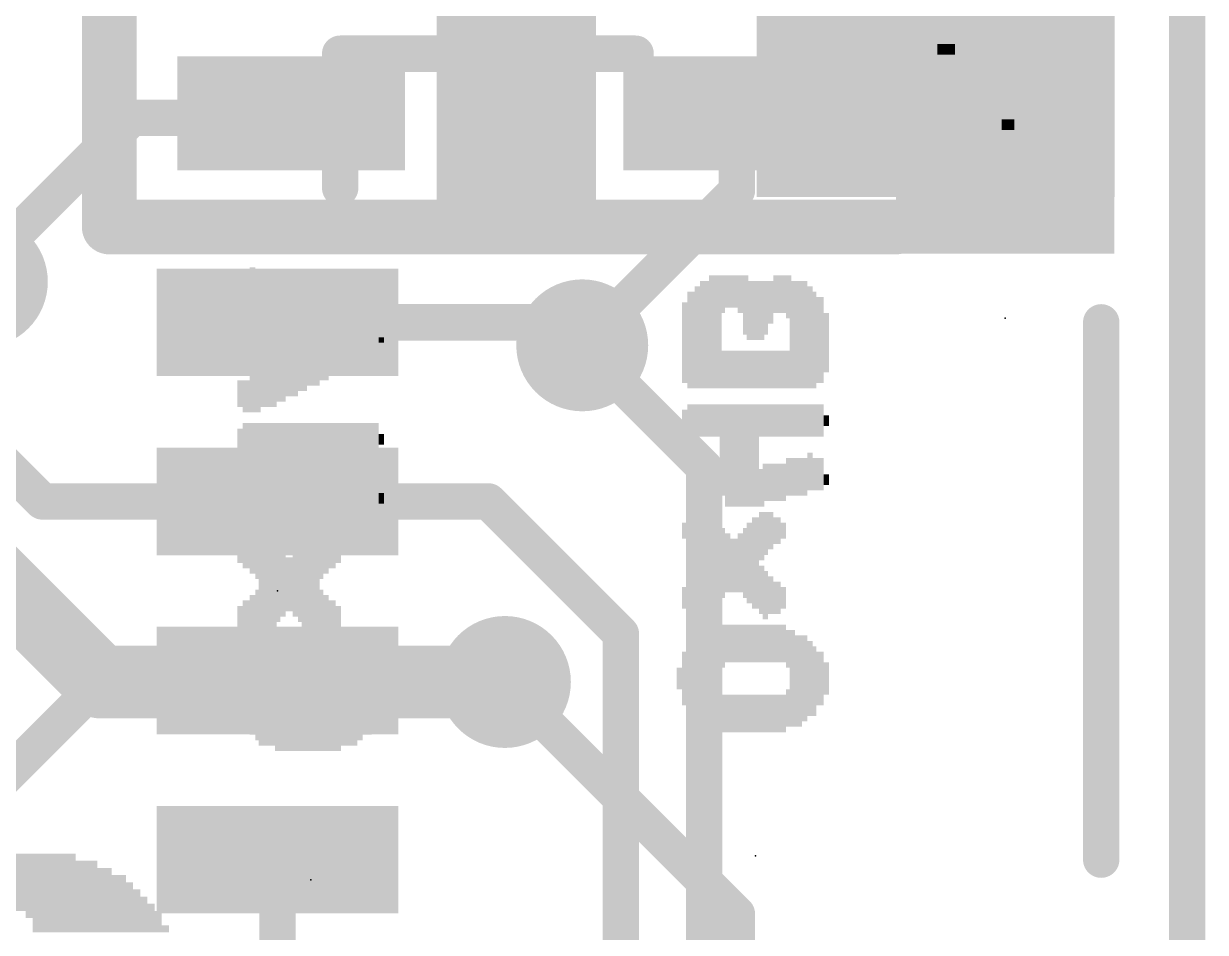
# Model space of a CAD drawing. Extents: x -27.9 to 58.7, y -12 to 40.1.
# Drawn here: x 18.9 to 25.5, y 10.79 to 15.87 of the extents above; entities that cross this region are included whole.
import ezdxf

# ---------------------------------------------------------------- set-up
doc = ezdxf.new("R2010")
doc.units = 0
for name, color, linetype in [('1', 12, 'CONTINUOUS'), ('16', 132, 'CONTINUOUS'), ('18', 110, 'CONTINUOUS'), ('20', 31, 'CONTINUOUS'), ('21', 41, 'CONTINUOUS'), ('22', 40, 'CONTINUOUS'), ('23', 53, 'CONTINUOUS'), ('24', 53, 'CONTINUOUS')]:
    doc.layers.add(name, color=color, linetype=linetype)

# ---------------------------------------------------------------- blocks, each defined once
blk = doc.blocks.new('RECT')
blk.add_solid([(-0.5, -0.5), (0.5, -0.5), (-0.5, 0.5), (0.5, 0.5)])
blk = doc.blocks.new('ROUNDV')
at = {"const_width": 0.5}
blk.add_lwpolyline([(0, -0.25, 1), (0, 0.25, 1), (0, -0.25)], format="xyb", dxfattribs=at)

msp = doc.modelspace()

# ---------------------------------------------------------------- linework, layer by layer
at = {"layer": '1'}
for points, const_width in [([(25.4, 0), (25.4, 25.4)], 0.2032), ([(20.32, 14.2), (21.8934, 14.2)], 0.2032), ([(21.8934, 14.2), (22.0218, 14.0716)], 0.2032), ([(22.7021, 13.3913), (22.0218, 14.0716)], 0.2032), ([(19.0072, 13.2), (18.669, 13.5382)], 0.2032), ([(22.7021, 13.3913), (22.7021, 10.6213)], 0.2032), ([(20.32, 13.2), (19.0072, 13.2)], 0.2032), ([(20.32, 13.2), (21.498, 13.2)], 0.2032), ([(21.498, 13.2), (22.2377, 12.4603)], 0.2032), ([(22.2377, 12.4603), (22.2377, 10.1727)], 0.2032), ([(21.59, 12.192), (20.328, 12.192)], 0.4064), ([(20.328, 12.192), (20.32, 12.2)], 0.2032), ([(20.32, 11.2), (20.32, 10.033)], 0.2032)]:
    msp.add_lwpolyline(points, dxfattribs=dict(at, const_width=const_width))
for points, const_width in [([(20.32, 14.2508, 1), (20.32, 14.1492)], 0.1016), ([(21.9293, 14.2359, 1), (21.8575, 14.1641)], 0.1016), ([(21.8934, 14.1492, 1), (21.8934, 14.2508)], 0.1016), ([(22.0577, 14.1075, 1), (21.9859, 14.0357)], 0.1016), ([(21.9859, 14.0357, 1), (22.0577, 14.1075)], 0.1016), ([(22.7529, 13.3913, 1), (22.6513, 13.3913)], 0.1016), ([(22.6662, 13.3554, 1), (22.738, 13.4272)], 0.1016), ([(19.0072, 13.2508, 1), (19.0072, 13.1492)], 0.1016), ([(18.9713, 13.1641, 1), (19.0431, 13.2359)], 0.1016), ([(20.32, 13.2508, 1), (20.32, 13.1492)], 0.1016), ([(20.32, 13.1492, 1), (20.32, 13.2508)], 0.1016), ([(21.5339, 13.2359, 1), (21.4621, 13.1641)], 0.1016), ([(21.498, 13.1492, 1), (21.498, 13.2508)], 0.1016), ([(22.2885, 12.4603, 1), (22.1869, 12.4603)], 0.1016), ([(22.2018, 12.4244, 1), (22.2736, 12.4962)], 0.1016), ([(20.328, 12.2936, 1), (20.328, 12.0904)], 0.2032), ([(21.59, 12.0904, 1), (21.59, 12.2936)], 0.2032), ([(20.3559, 12.2359, 1), (20.2841, 12.1641)], 0.1016), ([(20.2921, 12.1561, 1), (20.3639, 12.2279)], 0.1016), ([(20.3708, 11.2, 1), (20.2692, 11.2)], 0.1016)]:
    msp.add_lwpolyline(points, format="xyb", dxfattribs=dict(at, const_width=const_width))
at = {"layer": '16'}
for points, const_width in [([(25.4, 0), (25.4, 25.4)], 0.2032), ([(19.5072, 15.3416), (18.669, 14.5034)], 0.2032), ([(20.3708, 15.3416), (19.5072, 15.3416)], 0.2032), ([(20.3962, 15.367), (20.3708, 15.3416)], 0.2032), ([(22.8854, 15.367), (22.8854, 14.9352)], 0.2032), ([(19.3294, 12.192), (16.3322, 15.1892)], 0.4064), ([(22.8854, 14.9352), (22.0218, 14.0716)], 0.2032), ([(21.59, 12.192), (19.3294, 12.192)], 0.4064), ([(17.8054, 10.668), (19.3294, 12.192)], 0.2032), ([(22.8854, 10.8966), (21.59, 12.192)], 0.2032), ([(22.8854, 7.3406), (22.8854, 10.8966)], 0.2032)]:
    msp.add_lwpolyline(points, dxfattribs=dict(at, const_width=const_width))
for points, const_width in [([(19.5072, 15.3924, 1), (19.5072, 15.2908)], 0.1016), ([(19.5431, 15.3057, 1), (19.4713, 15.3775)], 0.1016), ([(20.4321, 15.3311, 1), (20.3603, 15.4029)], 0.1016), ([(20.3708, 15.2908, 1), (20.3708, 15.3924)], 0.1016), ([(22.9362, 15.367, 1), (22.8346, 15.367)], 0.1016), ([(20.3349, 15.3775, 1), (20.4067, 15.3057)], 0.1016), ([(22.8346, 14.9352, 1), (22.9362, 14.9352)], 0.1016), ([(22.9213, 14.8993, 1), (22.8495, 14.9711)], 0.1016), ([(21.9859, 14.1075, 1), (22.0577, 14.0357)], 0.1016), ([(19.3294, 12.2936, 1), (19.3294, 12.0904)], 0.2032), ([(19.2576, 12.1202, 1), (19.4012, 12.2638)], 0.2032), ([(21.59, 12.0904, 1), (21.59, 12.2936)], 0.2032), ([(19.3653, 12.1561, 1), (19.2935, 12.2279)], 0.1016), ([(21.6259, 12.2279, 1), (21.5541, 12.1561)], 0.1016), ([(22.9362, 10.8966, 1), (22.8346, 10.8966)], 0.1016), ([(22.8495, 10.8607, 1), (22.9213, 10.9325)], 0.1016)]:
    msp.add_lwpolyline(points, format="xyb", dxfattribs=dict(at, const_width=const_width))
at = {"layer": '20', "const_width": 0.2032}
msp.add_lwpolyline([(25.4, 25.4), (25.4, 0)], dxfattribs=at)
at = {"layer": '21', "const_width": 0.2032}
for points in [[(20.67, 14.95), (20.67, 15.7)], [(20.67, 15.7), (22.32, 15.7)], [(24.92, 11.2), (24.92, 14.2)]]:
    msp.add_lwpolyline(points, dxfattribs=at)
at = {"layer": '21', "const_width": 0.1016}
for points in [[(20.7208, 15.7, 1), (20.6192, 15.7)], [(20.67, 15.7508, 1), (20.67, 15.6492)], [(22.32, 15.6492, 1), (22.32, 15.7508)], [(20.6192, 14.95, 1), (20.7208, 14.95)], [(24.9708, 14.2, 1), (24.8692, 14.2)], [(24.8692, 11.2, 1), (24.9708, 11.2)]]:
    msp.add_lwpolyline(points, format="xyb", dxfattribs=at)
at = {"layer": '22', "const_width": 0.3048}
for points in [[(19.3802, 14.732), (19.3802, 18.0594)], [(23.7744, 14.732), (19.3802, 14.732)]]:
    msp.add_lwpolyline(points, dxfattribs=at)
at = {"layer": '22', "const_width": 0.1524}
for points in [[(19.3802, 14.8082, 1), (19.3802, 14.6558)], [(23.7744, 14.6558, 1), (23.7744, 14.8082)], [(19.304, 14.732, 1), (19.4564, 14.732)]]:
    msp.add_lwpolyline(points, format="xyb", dxfattribs=at)
at = {"layer": '23'}
msp.add_point((20.32, 12.7), dxfattribs=at)
at = {"layer": '24'}
for p in [(24.384, 14.224), (22.9895, 11.2217), (20.5054, 11.0871)]:
    msp.add_point(p, dxfattribs=at)

# ---------------------------------------------------------------- block references
at = {"layer": '1', "rotation": 90}
for p, xscale, yscale in [((23.995, 15.5), 1.2, 2), ((20.32, 14.2), 0.6, 1.35), ((20.32, 13.2), 0.6, 1.35), ((20.32, 12.2), 0.6, 1.35), ((20.32, 11.2), 0.6, 1.35)]:
    msp.add_blockref('RECT', p, dxfattribs=dict(at, xscale=xscale, yscale=yscale))
at = {"layer": '16', "xscale": 0.635, "yscale": 1.27}
for p, rotation in [((20.3962, 15.367), 90), ((22.8854, 15.367), 270)]:
    msp.add_blockref('RECT', p, dxfattribs=dict(at, rotation=rotation))
at = {"layer": '18', "xscale": 0.7366, "yscale": 0.7366}
for p in [(18.669, 14.4272), (18.669, 14.4272), (22.0218, 14.0716), (22.0218, 14.0716), (21.59, 12.192), (21.59, 12.192)]:
    msp.add_blockref('ROUNDV', p, dxfattribs=at)
at = {"layer": '22'}
for p, xscale, yscale, rotation in [((23.789, 16.399), 3.63, 0.03, 90), ((23.819, 16.399), 3.63, 0.03, 90), ((23.849, 16.399), 3.63, 0.03, 90), ((23.879, 16.399), 3.63, 0.03, 90), ((23.899, 16.399), 3.63, 0.03, 90), ((23.929, 16.399), 3.63, 0.03, 90), ((23.959, 16.399), 3.63, 0.03, 90), ((24.779, 16.399), 3.63, 0.03, 90), ((24.804, 16.399), 3.63, 0.02, 90), ((24.829, 16.399), 3.63, 0.03, 90), ((24.859, 16.399), 3.63, 0.03, 90), ((24.894, 16.399), 3.63, 0.04, 90), ((24.924, 16.399), 3.63, 0.02, 90), ((24.949, 16.399), 3.63, 0.03, 90), ((24.979, 16.399), 3.63, 0.03, 90), ((23.989, 15.709), 0.15, 0.03, 90), ((24.024, 15.724), 0.06, 0.04, 90), ((24.059, 15.724), 0.06, 0.03, 90), ((24.089, 15.724), 0.06, 0.03, 90), ((24.109, 15.709), 0.09, 0.03, 90), ((24.144, 15.709), 0.09, 0.04, 90), ((24.179, 15.694), 0.12, 0.03, 90), ((24.199, 15.694), 0.12, 0.03, 90), ((24.229, 15.679), 0.15, 0.03, 90), ((24.264, 15.679), 0.15, 0.04, 90), ((24.299, 15.664), 0.18, 0.03, 90), ((24.329, 15.664), 0.18, 0.03, 90), ((24.349, 15.649), 0.21, 0.03, 90), ((24.384, 15.649), 0.21, 0.04, 90), ((24.419, 15.634), 0.24, 0.03, 90), ((24.439, 15.634), 0.24, 0.03, 90), ((24.469, 15.619), 0.27, 0.03, 90), ((24.504, 15.619), 0.27, 0.04, 90), ((24.539, 15.604), 0.3, 0.03, 90), ((24.569, 15.604), 0.3, 0.03, 90), ((24.589, 15.604), 0.3, 0.03, 90), ((24.624, 15.589), 0.33, 0.04, 90), ((24.659, 15.589), 0.33, 0.03, 90), ((24.689, 15.574), 0.36, 0.03, 90), ((24.709, 15.574), 0.36, 0.03, 90), ((24.744, 15.559), 0.39, 0.04, 90), ((23.989, 15.289), 0.45, 0.03, 90), ((24.024, 15.304), 0.42, 0.04, 90), ((24.059, 15.289), 0.39, 0.03, 90), ((24.089, 15.304), 0.36, 0.03, 90), ((24.109, 15.289), 0.33, 0.03, 90), ((24.144, 15.304), 0.3, 0.04, 90), ((24.329, 15.304), 0.12, 0.03, 90), ((24.349, 15.289), 0.09, 0.03, 90), ((24.384, 15.304), 0.06, 0.04, 90), ((24.419, 15.304), 0.06, 0.03, 90), ((24.659, 14.884), 0.6, 0.03, 90), ((24.689, 14.884), 0.6, 0.03, 90), ((24.709, 14.899), 0.63, 0.03, 90), ((24.744, 14.914), 0.66, 0.04, 90), ((24.504, 14.854), 0.54, 0.04, 90), ((24.539, 14.854), 0.54, 0.03, 90), ((24.569, 14.869), 0.57, 0.03, 90), ((24.589, 14.869), 0.57, 0.03, 90), ((24.624, 14.869), 0.57, 0.04, 90), ((24.384, 14.824), 0.48, 0.04, 90), ((24.419, 14.824), 0.48, 0.03, 90), ((24.439, 14.839), 0.51, 0.03, 90), ((24.469, 14.839), 0.51, 0.03, 90), ((24.264, 14.794), 0.42, 0.04, 90), ((24.299, 14.794), 0.42, 0.03, 90), ((24.329, 14.809), 0.45, 0.03, 90), ((24.349, 14.809), 0.45, 0.03, 90), ((23.989, 14.764), 0.36, 0.03, 90), ((24.144, 14.764), 0.36, 0.04, 90), ((24.179, 14.764), 0.36, 0.03, 90), ((24.199, 14.779), 0.39, 0.03, 90), ((24.229, 14.779), 0.39, 0.03, 90), ((24.024, 14.749), 0.33, 0.04, 90), ((24.059, 14.749), 0.33, 0.03, 90), ((24.089, 14.749), 0.33, 0.03, 90), ((24.109, 14.749), 0.33, 0.03, 90), ((20.1454, 14.3871), 0.18, 0.04, 90), ((20.1804, 14.4021), 0.21, 0.03, 90), ((20.2104, 14.3721), 0.21, 0.03, 90), ((20.2304, 14.3721), 0.21, 0.03, 90), ((20.2654, 14.1021), 0.75, 0.04, 90), ((22.7495, 14.1467), 0.63, 0.04, 90), ((22.7845, 14.1467), 0.63, 0.03, 90), ((22.8045, 14.3567), 0.21, 0.03, 90), ((22.8345, 14.3717), 0.18, 0.03, 90), ((22.8695, 14.3717), 0.18, 0.04, 90), ((22.9045, 14.3567), 0.21, 0.03, 90), ((22.9345, 14.2967), 0.33, 0.03, 90), ((23.1095, 14.3567), 0.21, 0.04, 90), ((23.1445, 14.3567), 0.21, 0.03, 90), ((23.1745, 14.3417), 0.24, 0.03, 90), ((20.1104, 14.3871), 0.12, 0.03, 90), ((20.3004, 14.0871), 0.72, 0.03, 90), ((20.3204, 14.1021), 0.69, 0.03, 90), ((20.3504, 14.0871), 0.66, 0.03, 90), ((20.3854, 14.1021), 0.63, 0.04, 90), ((20.4204, 14.0871), 0.6, 0.03, 90), ((20.4504, 14.2671), 0.24, 0.03, 90), ((22.6645, 14.1167), 0.57, 0.03, 90), ((22.6945, 14.1317), 0.6, 0.03, 90), ((22.7145, 14.1317), 0.6, 0.03, 90), ((22.9545, 14.2667), 0.33, 0.03, 90), ((22.9895, 14.2667), 0.33, 0.04, 90), ((23.0245, 14.2667), 0.33, 0.03, 90), ((23.0445, 14.2817), 0.3, 0.03, 90), ((23.0745, 14.3117), 0.24, 0.03, 90), ((23.1945, 14.1317), 0.6, 0.03, 90), ((23.2295, 14.1317), 0.6, 0.04, 90), ((23.2645, 14.1317), 0.6, 0.03, 90), ((23.2945, 14.1167), 0.57, 0.03, 90), ((20.4704, 14.2521), 0.21, 0.03, 90), ((20.5054, 14.2371), 0.24, 0.04, 90), ((20.5404, 14.2221), 0.21, 0.03, 90), ((20.5604, 14.1021), 0.45, 0.03, 90), ((22.6295, 14.1017), 0.54, 0.04, 90), ((23.3145, 14.1017), 0.54, 0.03, 90), ((23.3495, 14.1017), 0.48, 0.04, 90), ((20.5904, 14.0871), 0.42, 0.03, 90), ((20.6254, 14.1021), 0.39, 0.04, 90), ((20.6604, 14.0871), 0.36, 0.03, 90), ((20.6904, 14.1021), 0.33, 0.03, 90), ((22.5945, 14.0867), 0.45, 0.03, 90), ((20.7104, 14.0871), 0.3, 0.03, 90), ((20.7454, 14.1021), 0.27, 0.04, 90), ((20.7804, 14.0871), 0.24, 0.03, 90), ((20.8104, 14.1021), 0.21, 0.03, 90), ((23.3845, 14.0867), 0.33, 0.03, 90), ((20.8304, 14.0871), 0.18, 0.03, 90), ((20.8654, 14.1021), 0.15, 0.04, 90), ((20.4704, 13.9371), 0.24, 0.03, 90), ((20.5054, 13.9521), 0.21, 0.04, 90), ((20.5404, 13.9671), 0.24, 0.03, 90), ((20.9004, 14.1021), 0.03, 0.03, 90), ((20.4504, 13.9221), 0.21, 0.03, 90), ((22.8045, 13.9367), 0.21, 0.03, 90), ((22.8345, 13.9367), 0.21, 0.03, 90), ((22.8695, 13.9367), 0.21, 0.04, 90), ((22.9045, 13.9367), 0.21, 0.03, 90), ((22.9345, 13.9367), 0.21, 0.03, 90), ((22.9545, 13.9367), 0.21, 0.03, 90), ((22.9895, 13.9367), 0.21, 0.04, 90), ((23.0245, 13.9367), 0.21, 0.03, 90), ((23.0445, 13.9367), 0.21, 0.03, 90), ((23.0745, 13.9367), 0.21, 0.03, 90), ((23.1095, 13.9367), 0.21, 0.04, 90), ((23.1445, 13.9367), 0.21, 0.03, 90), ((23.1745, 13.9367), 0.21, 0.03, 90), ((20.2304, 13.8321), 0.21, 0.03, 90), ((20.1104, 13.8021), 0.15, 0.03, 90), ((20.1454, 13.7871), 0.18, 0.04, 90), ((20.1804, 13.8021), 0.21, 0.03, 90), ((20.2104, 13.8021), 0.21, 0.03, 90), ((22.6295, 13.6517), 0.18, 0.04, 90), ((22.6645, 13.6517), 0.18, 0.03, 90), ((22.6945, 13.6517), 0.18, 0.03, 90), ((22.7145, 13.6517), 0.18, 0.03, 90), ((22.7495, 13.6517), 0.18, 0.04, 90), ((22.7845, 13.6517), 0.18, 0.03, 90), ((22.8045, 13.4867), 0.51, 0.03, 90), ((22.8345, 13.4567), 0.57, 0.03, 90), ((22.8695, 13.4567), 0.57, 0.04, 90), ((22.9045, 13.4567), 0.57, 0.03, 90), ((22.9345, 13.4567), 0.57, 0.03, 90), ((22.9545, 13.4567), 0.57, 0.03, 90), ((22.9895, 13.4567), 0.57, 0.04, 90), ((23.0245, 13.6517), 0.18, 0.03, 90), ((23.0445, 13.6517), 0.18, 0.03, 90), ((23.0745, 13.6517), 0.18, 0.03, 90), ((23.1095, 13.6517), 0.18, 0.04, 90), ((23.1445, 13.6517), 0.18, 0.03, 90), ((23.1745, 13.6517), 0.18, 0.03, 90), ((23.1945, 13.6517), 0.18, 0.03, 90), ((23.2295, 13.6517), 0.18, 0.04, 90), ((23.2645, 13.6517), 0.18, 0.03, 90), ((23.2945, 13.6517), 0.18, 0.03, 90), ((23.3145, 13.6517), 0.18, 0.03, 90), ((23.3495, 13.6517), 0.18, 0.04, 90), ((22.5945, 13.6517), 0.12, 0.03, 90), ((23.3845, 13.6517), 0.06, 0.03, 90), ((20.1104, 13.5471), 0.12, 0.03, 90), ((20.1454, 13.5471), 0.18, 0.04, 90), ((20.1804, 13.5471), 0.18, 0.03, 90), ((20.2104, 13.5471), 0.18, 0.03, 90), ((20.2304, 13.5471), 0.18, 0.03, 90), ((20.2654, 13.5471), 0.18, 0.04, 90), ((20.3004, 13.5471), 0.18, 0.03, 90), ((20.3204, 13.3821), 0.51, 0.03, 90), ((20.3504, 13.3521), 0.57, 0.03, 90), ((20.3854, 13.3521), 0.57, 0.04, 90), ((20.4204, 13.3521), 0.57, 0.03, 90), ((20.4504, 13.3521), 0.57, 0.03, 90), ((20.4704, 13.3521), 0.57, 0.03, 90), ((20.5054, 13.3521), 0.57, 0.04, 90), ((20.5404, 13.5471), 0.18, 0.03, 90), ((20.5604, 13.5471), 0.18, 0.03, 90), ((20.5904, 13.5471), 0.18, 0.03, 90), ((20.6254, 13.5471), 0.18, 0.04, 90), ((20.6604, 13.5471), 0.18, 0.03, 90), ((20.6904, 13.5471), 0.18, 0.03, 90), ((20.7104, 13.5471), 0.18, 0.03, 90), ((20.7454, 13.5471), 0.18, 0.04, 90), ((20.7804, 13.5471), 0.18, 0.03, 90), ((20.8104, 13.5471), 0.18, 0.03, 90), ((20.8304, 13.5471), 0.18, 0.03, 90), ((20.8654, 13.5471), 0.18, 0.04, 90), ((20.9004, 13.5471), 0.06, 0.03, 90), ((23.2945, 13.3667), 0.21, 0.03, 90), ((23.0445, 13.3067), 0.21, 0.03, 90), ((23.0745, 13.3067), 0.21, 0.03, 90), ((23.1095, 13.3067), 0.21, 0.04, 90), ((23.1445, 13.3067), 0.21, 0.03, 90), ((23.1745, 13.3367), 0.21, 0.03, 90), ((23.1945, 13.3367), 0.21, 0.03, 90), ((23.2295, 13.3367), 0.21, 0.04, 90), ((23.2645, 13.3367), 0.21, 0.03, 90), ((23.3145, 13.3517), 0.18, 0.03, 90), ((23.3495, 13.3517), 0.18, 0.04, 90), ((20.6904, 13.2321), 0.21, 0.03, 90), ((20.7104, 13.2321), 0.21, 0.03, 90), ((20.7454, 13.2321), 0.21, 0.04, 90), ((20.7804, 13.2321), 0.21, 0.03, 90), ((20.8104, 13.2621), 0.21, 0.03, 90), ((20.8304, 13.2471), 0.18, 0.03, 90), ((20.8654, 13.2471), 0.18, 0.04, 90), ((23.0245, 13.2767), 0.21, 0.03, 90), ((23.3845, 13.3217), 0.06, 0.03, 90), ((20.5404, 13.1721), 0.21, 0.03, 90), ((20.5604, 13.2021), 0.21, 0.03, 90), ((20.5904, 13.2021), 0.21, 0.03, 90), ((20.6254, 13.2021), 0.21, 0.04, 90), ((20.6604, 13.2021), 0.21, 0.03, 90), ((20.9004, 13.2171), 0.06, 0.03, 90), ((22.6645, 13.0367), 0.21, 0.03, 90), ((22.6945, 13.0217), 0.24, 0.03, 90), ((22.7145, 13.0067), 0.27, 0.03, 90), ((23.0245, 13.0067), 0.27, 0.03, 90), ((23.0445, 13.0217), 0.24, 0.03, 90), ((23.0745, 13.0367), 0.21, 0.03, 90), ((22.5945, 13.0367), 0.09, 0.03, 90), ((22.6295, 13.0367), 0.15, 0.04, 90), ((22.7495, 12.8567), 0.51, 0.04, 90), ((22.7845, 12.8567), 0.45, 0.03, 90), ((22.9545, 12.8567), 0.45, 0.03, 90), ((22.9895, 12.8567), 0.51, 0.04, 90), ((23.1095, 13.0367), 0.15, 0.04, 90), ((23.1445, 13.0367), 0.09, 0.03, 90), ((20.1454, 12.9171), 0.18, 0.04, 90), ((20.1804, 12.9171), 0.24, 0.03, 90), ((20.2104, 12.9021), 0.27, 0.03, 90), ((20.2304, 12.7371), 0.54, 0.03, 90), ((20.2654, 12.7371), 0.54, 0.04, 90), ((20.5054, 12.7371), 0.54, 0.04, 90), ((20.5404, 12.7371), 0.54, 0.03, 90), ((20.5604, 12.9021), 0.27, 0.03, 90), ((20.5904, 12.9171), 0.24, 0.03, 90), ((20.6254, 12.9171), 0.18, 0.04, 90), ((22.8045, 12.8567), 0.39, 0.03, 90), ((22.8345, 12.8567), 0.33, 0.03, 90), ((22.9045, 12.8567), 0.33, 0.03, 90), ((22.9345, 12.8567), 0.39, 0.03, 90), ((20.1104, 12.9171), 0.12, 0.03, 90), ((20.3004, 12.7371), 0.48, 0.03, 90), ((20.3204, 12.7371), 0.42, 0.03, 90), ((20.4504, 12.7371), 0.42, 0.03, 90), ((20.4704, 12.7371), 0.48, 0.03, 90), ((20.6604, 12.9171), 0.12, 0.03, 90), ((22.8695, 12.8417), 0.3, 0.04, 90), ((20.3504, 12.7371), 0.36, 0.03, 90), ((20.3854, 12.7371), 0.3, 0.04, 90), ((20.4204, 12.7371), 0.36, 0.03, 90), ((22.6945, 12.6767), 0.27, 0.03, 90), ((22.7145, 12.7067), 0.27, 0.03, 90), ((23.0245, 12.7067), 0.27, 0.03, 90), ((23.0445, 12.6767), 0.27, 0.03, 90), ((22.6295, 12.6617), 0.18, 0.04, 90), ((22.6645, 12.6767), 0.21, 0.03, 90), ((23.0745, 12.6767), 0.21, 0.03, 90), ((23.1095, 12.6617), 0.18, 0.04, 90), ((20.1804, 12.5571), 0.24, 0.03, 90), ((20.2104, 12.5721), 0.27, 0.03, 90), ((20.5604, 12.5721), 0.27, 0.03, 90), ((20.5904, 12.5571), 0.24, 0.03, 90), ((22.5945, 12.6617), 0.12, 0.03, 90), ((23.1445, 12.6617), 0.12, 0.03, 90), ((20.1104, 12.5571), 0.12, 0.03, 90), ((20.1454, 12.5571), 0.18, 0.04, 90), ((20.6254, 12.5571), 0.18, 0.04, 90), ((20.6604, 12.5571), 0.12, 0.03, 90), ((22.7495, 12.2117), 0.54, 0.04, 90), ((22.7845, 12.3767), 0.21, 0.03, 90), ((22.8045, 12.3917), 0.24, 0.03, 90), ((22.8345, 12.4067), 0.21, 0.03, 90), ((22.8695, 12.4067), 0.21, 0.04, 90), ((22.9045, 12.4067), 0.21, 0.03, 90), ((22.9345, 12.4067), 0.21, 0.03, 90), ((22.9545, 12.4067), 0.21, 0.03, 90), ((22.9895, 12.4067), 0.21, 0.04, 90), ((23.0245, 12.4067), 0.21, 0.03, 90), ((23.0445, 12.4067), 0.21, 0.03, 90), ((23.0745, 12.4067), 0.21, 0.03, 90), ((23.1095, 12.4067), 0.21, 0.04, 90), ((23.1445, 12.4067), 0.21, 0.03, 90), ((23.1745, 12.3767), 0.21, 0.03, 90), ((23.1945, 12.2117), 0.54, 0.03, 90), ((20.3204, 12.2871), 0.24, 0.03, 90), ((20.3504, 12.3021), 0.21, 0.03, 90), ((20.3854, 12.3021), 0.21, 0.04, 90), ((20.4204, 12.3021), 0.21, 0.03, 90), ((20.4504, 12.3021), 0.21, 0.03, 90), ((20.4704, 12.3021), 0.21, 0.03, 90), ((20.5054, 12.3021), 0.21, 0.04, 90), ((20.5404, 12.3021), 0.21, 0.03, 90), ((20.5604, 12.3021), 0.21, 0.03, 90), ((20.5904, 12.3021), 0.21, 0.03, 90), ((20.6254, 12.3021), 0.21, 0.04, 90), ((20.6604, 12.3021), 0.21, 0.03, 90), ((22.6645, 12.2117), 0.42, 0.03, 90), ((22.6945, 12.2117), 0.48, 0.03, 90), ((22.7145, 12.1967), 0.51, 0.03, 90), ((23.2295, 12.1967), 0.51, 0.04, 90), ((23.2645, 12.2117), 0.48, 0.03, 90), ((23.2945, 12.2117), 0.42, 0.03, 90), ((20.2104, 12.1071), 0.48, 0.03, 90), ((20.2304, 12.0921), 0.51, 0.03, 90), ((20.2654, 12.1071), 0.54, 0.04, 90), ((20.3004, 12.2721), 0.21, 0.03, 90), ((20.6904, 12.2721), 0.21, 0.03, 90), ((20.7104, 12.1071), 0.54, 0.03, 90), ((20.7454, 12.0921), 0.51, 0.04, 90), ((20.7804, 12.1071), 0.48, 0.03, 90), ((22.5945, 12.2117), 0.3, 0.03, 90), ((22.6295, 12.2117), 0.36, 0.04, 90), ((23.3145, 12.1967), 0.39, 0.03, 90), ((23.3495, 12.2117), 0.3, 0.04, 90), ((20.1454, 12.1071), 0.36, 0.04, 90), ((20.1804, 12.1071), 0.42, 0.03, 90), ((20.8104, 12.1071), 0.42, 0.03, 90), ((20.8304, 12.0921), 0.39, 0.03, 90), ((23.3845, 12.2117), 0.18, 0.03, 90), ((20.1104, 12.1071), 0.3, 0.03, 90), ((20.8654, 12.1071), 0.3, 0.04, 90), ((22.5645, 12.2117), 0.12, 0.03, 90), ((20.0804, 12.1071), 0.12, 0.03, 90), ((20.9004, 12.1071), 0.18, 0.03, 90), ((22.7845, 12.0467), 0.21, 0.03, 90), ((23.1745, 12.0467), 0.21, 0.03, 90), ((22.8045, 12.0167), 0.21, 0.03, 90), ((22.8345, 12.0167), 0.21, 0.03, 90), ((22.8695, 12.0167), 0.21, 0.04, 90), ((22.9045, 12.0167), 0.21, 0.03, 90), ((22.9345, 12.0167), 0.21, 0.03, 90), ((22.9545, 12.0167), 0.21, 0.03, 90), ((22.9895, 12.0167), 0.21, 0.04, 90), ((23.0245, 12.0167), 0.21, 0.03, 90), ((23.0445, 12.0167), 0.21, 0.03, 90), ((23.0745, 12.0167), 0.21, 0.03, 90), ((23.1095, 12.0167), 0.21, 0.04, 90), ((23.1445, 12.0167), 0.21, 0.03, 90), ((20.3004, 11.9421), 0.21, 0.03, 90), ((20.3204, 11.9121), 0.21, 0.03, 90), ((20.3504, 11.9121), 0.21, 0.03, 90), ((20.3854, 11.9121), 0.21, 0.04, 90), ((20.4204, 11.9121), 0.21, 0.03, 90), ((20.4504, 11.9121), 0.21, 0.03, 90), ((20.4704, 11.9121), 0.21, 0.03, 90), ((20.5054, 11.9121), 0.21, 0.04, 90), ((20.5404, 11.9121), 0.21, 0.03, 90), ((20.5604, 11.9121), 0.21, 0.03, 90), ((20.5904, 11.9121), 0.21, 0.03, 90), ((20.6254, 11.9121), 0.21, 0.04, 90), ((20.6604, 11.9121), 0.21, 0.03, 90), ((20.6904, 11.9421), 0.21, 0.03, 90), ((17.7736, 11.214), 2.84, 0.04, 180), ((17.7736, 11.134), 3.24, 0.04, 180), ((17.7736, 11.174), 3.08, 0.04, 180), ((17.7736, 11.094), 3.4, 0.04, 180), ((17.7736, 11.014), 3.56, 0.04, 180), ((17.7736, 11.054), 3.48, 0.04, 180), ((17.7736, 10.974), 3.64, 0.04, 180), ((17.7736, 10.934), 3.72, 0.04, 180), ((19.2936, 10.894), 0.76, 0.04, 180), ((19.3136, 10.854), 0.72, 0.04, 180), ((19.3336, 10.814), 0.76, 0.04, 180)]:
    msp.add_blockref('RECT', p, dxfattribs=dict(at, xscale=xscale, yscale=yscale, rotation=rotation))
at = {"layer": '22', "xscale": 0.889, "yscale": 3.0226}
msp.add_blockref('RECT', (21.6535, 16.3957), dxfattribs=at)

doc.saveas('drawing.dxf')
